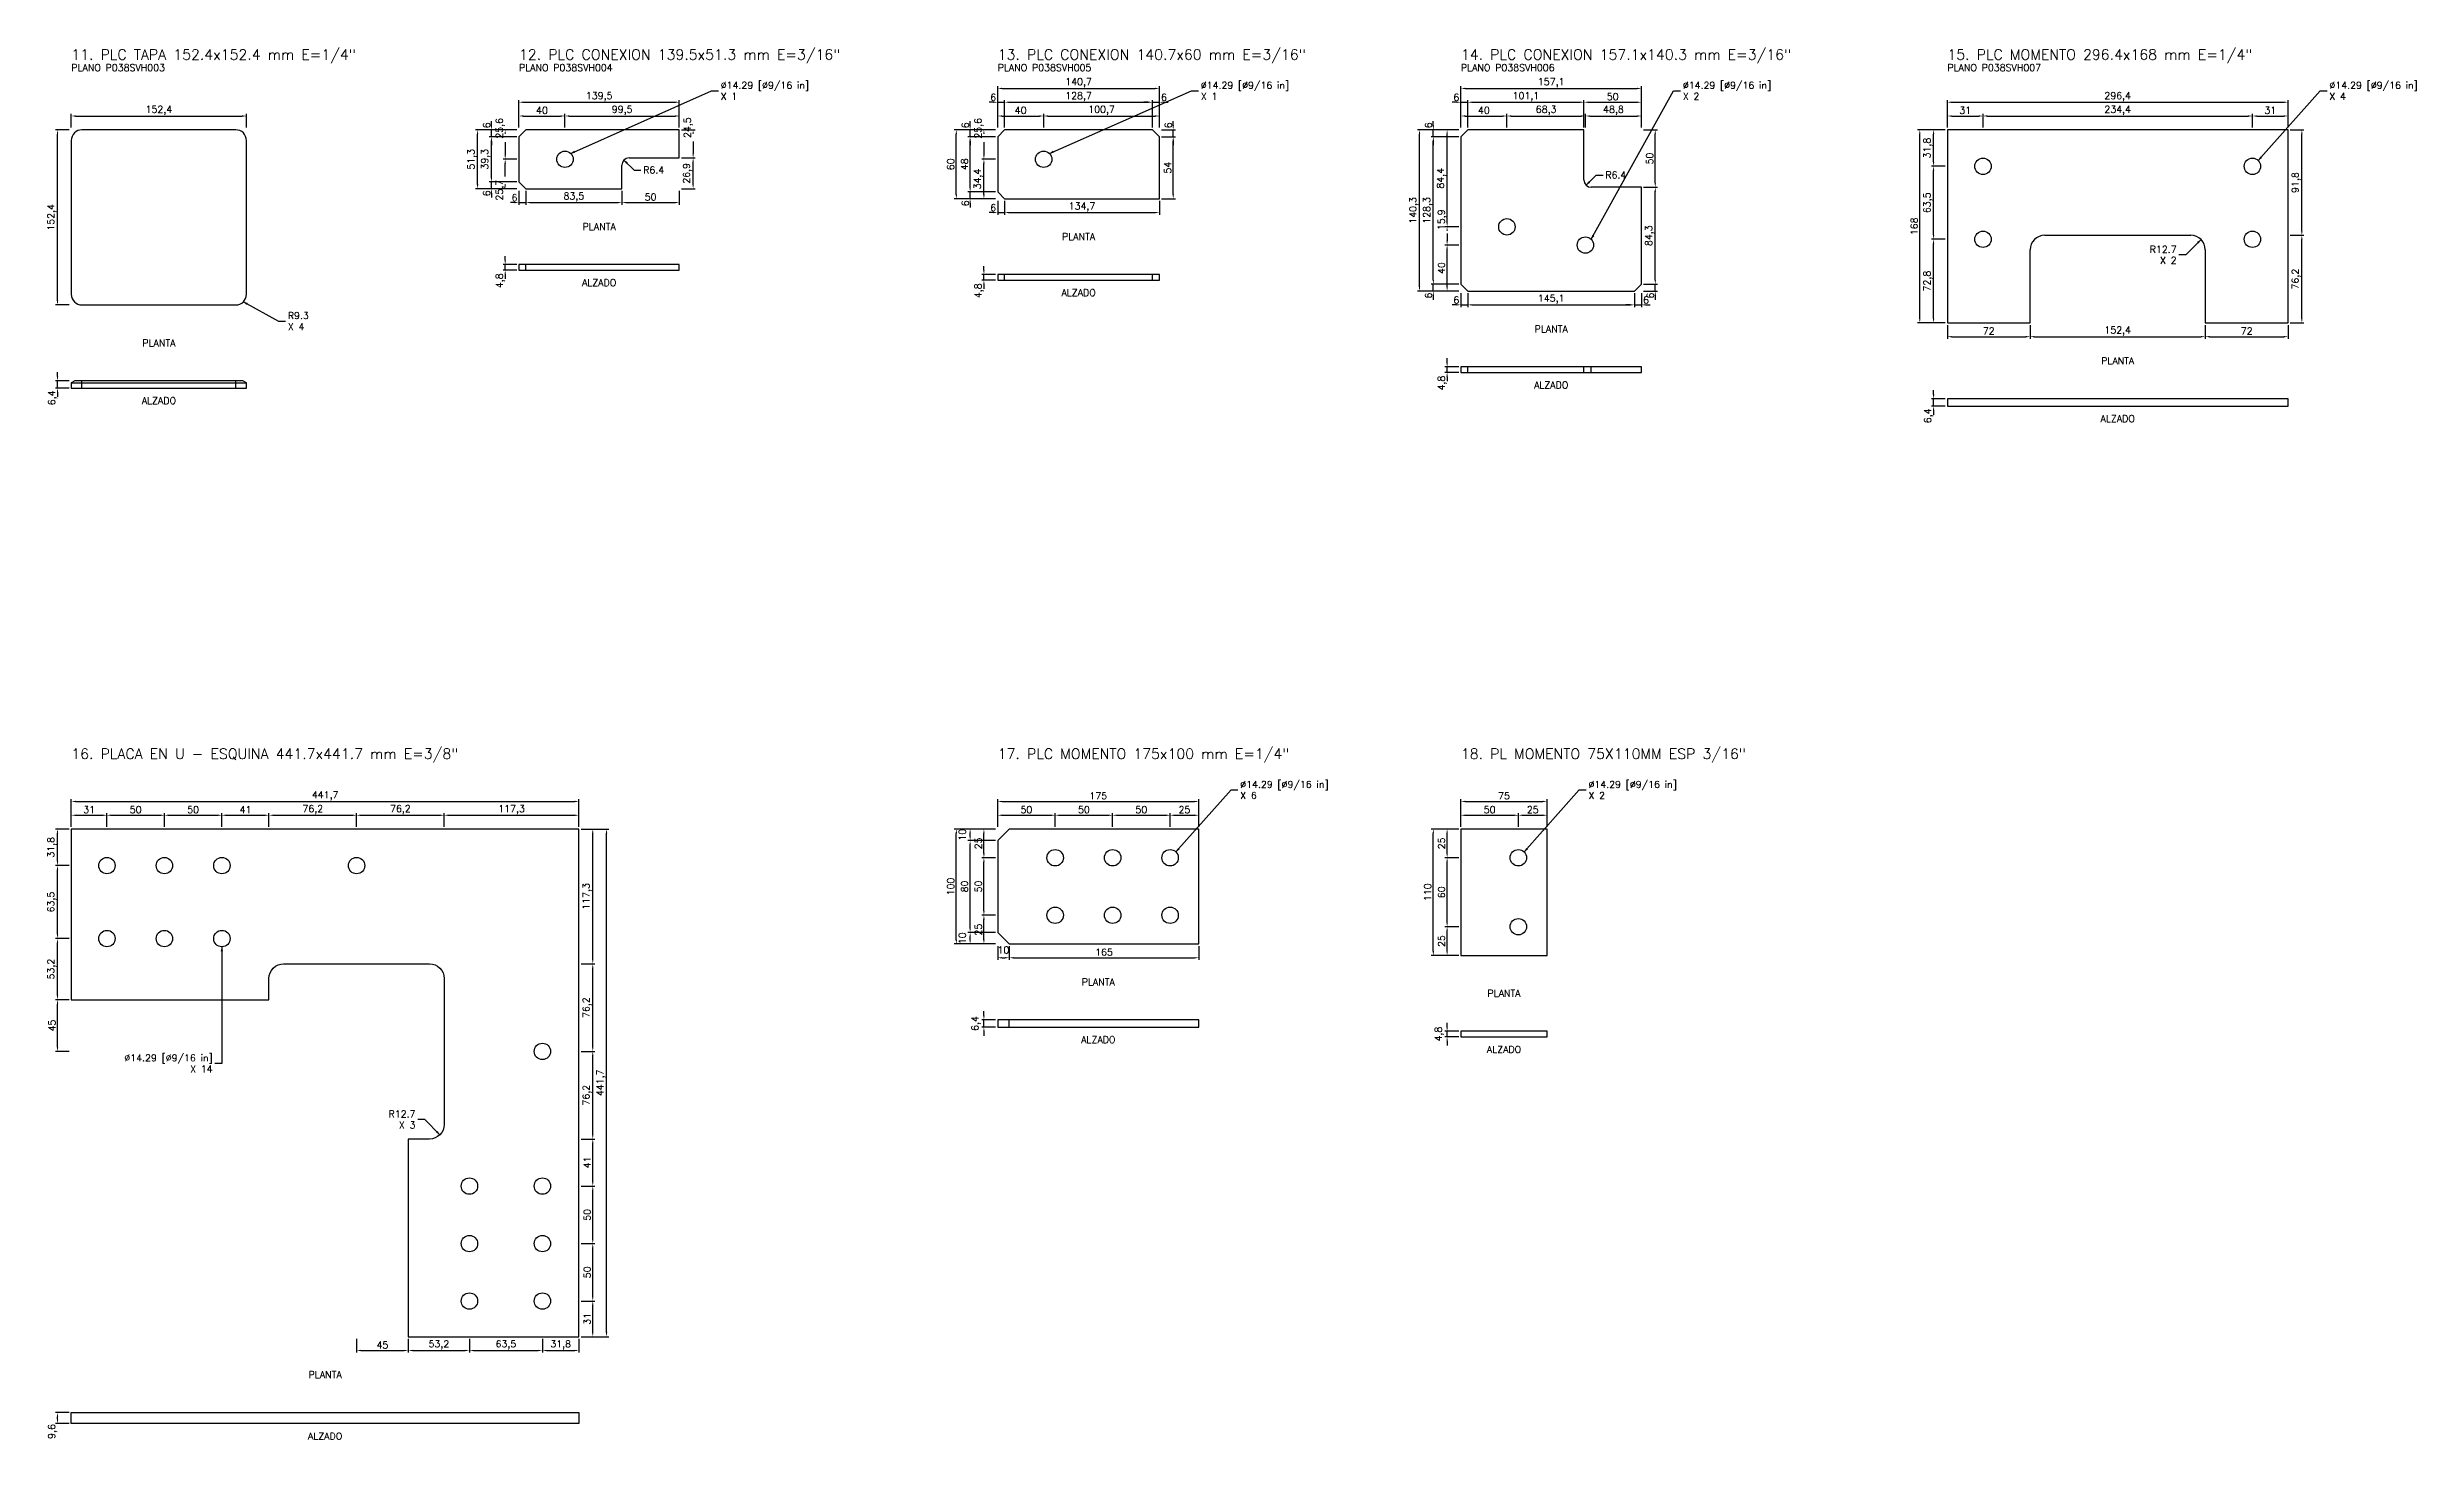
# Model space of a CAD drawing. Header units: millimetres. Extents: x -33 to 2041, y -2437 to 42.
# Drawn here: x -21 to 2041, y -2437 to -1226 of the extents above; entities that cross this region are included whole.
import ezdxf
from ezdxf.enums import TextEntityAlignment as Align

# ---------------------------------------------------------------- set-up
doc = ezdxf.new("R2010")
doc.units = ezdxf.units.MM
for name, color, linetype in [('COTAS', 7, 'Continuous'), ('PLACAS', 7, 'Continuous'), ('TEXTO', 2, 'Continuous')]:
    doc.layers.add(name, color=color, linetype=linetype)
doc.styles.add('ROMANS', font='romans.shx')
doc.dimstyles.new('STD 03', dxfattribs={"dimscale": 3, "dimtxt": 2, "dimasz": 1.25, "dimexe": 0.625, "dimexo": 0.625, "dimtad": 1, "dimdec": 1, "dimzin": 12, "dimtxsty": 'ROMANS', "dimcen": 2.5, "dimclrt": 2, "dimazin": 3, "dimtfac": 1, "dimtmove": 0, "dimatfit": 3})

msp = doc.modelspace()

# ---------------------------------------------------------------- linework, layer by layer
at = {"layer": 'COTAS'}
for p, q in [((434.55, -1318.3), (557, -1263.75)), ((557, -1263.75), (563, -1263.75)), ((851.05, -1318.3), (974.7, -1263.75)), ((974.7, -1263.75), (980.7, -1263.75)), ((1322.35, -1393), (1394.1, -1263.75)), ((1394.1, -1263.75), (1400.1, -1263.75)), ((1902.7, -1324.45), (1956.65, -1263.75)), ((1956.65, -1263.75), (1962.65, -1263.75)), ((480.86, -1324.06), (489.59, -1332.79)), ((489.59, -1332.79), (495.59, -1332.79)), ((1317.96, -1345.89), (1326.69, -1337.16)), ((1326.69, -1337.16), (1332.69, -1337.16)), ((1852.93, -1393.27), (1839.71, -1406.49)), ((1839.71, -1406.49), (1833.71, -1406.49)), ((149.68, -1447.43), (180.4, -1464.15)), ((180.4, -1464.15), (186.4, -1464.15)), ((961.05, -1926.07), (1009, -1872.12)), ((1009, -1872.12), (1015, -1872.12)), ((1264.05, -1926.07), (1312, -1872.12)), ((1312, -1872.12), (1318, -1872.12)), ((131, -2008.5), (131, -2110)), ((131, -2110), (125, -2110)), ((307.46, -2158.88), (301.46, -2158.88)), ((320.68, -2172.11), (307.46, -2158.88))]:
    msp.add_line(p, q, dxfattribs=at)
at = {"layer": 'COTAS', "color": 2}
for points in [[(434.55, -1318.3), (438.38, -1317.69), (437.57, -1315.86)], [(851.05, -1318.3), (854.89, -1317.7), (854.08, -1315.87)], [(480.86, -1324.06), (482.8, -1327.42), (484.22, -1326)], [(1902.7, -1324.45), (1904.45, -1320.98), (1905.94, -1322.31)], [(1317.96, -1345.89), (1321.32, -1343.95), (1319.9, -1342.53)], [(1322.35, -1393), (1325.05, -1390.2), (1323.3, -1389.23)], [(1852.93, -1393.27), (1849.57, -1395.21), (1850.99, -1396.63)], [(149.68, -1447.43), (152.49, -1450.1), (153.45, -1448.34)], [(961.05, -1926.07), (962.8, -1922.61), (964.29, -1923.93)], [(1264.05, -1926.07), (1265.8, -1922.61), (1267.29, -1923.93)], [(131, -2008.5), (132, -2012.4), (130, -2012.4)], [(320.68, -2172.11), (318.74, -2168.75), (317.32, -2170.16)]]:
    msp.add_solid(points, dxfattribs=at)
at = {"layer": 'PLACAS'}
for p, q in [((143.1, -1297.75), (9.3, -1297.75)), ((395.5, -1297.75), (389.5, -1303.75)), ((529, -1297.75), (395.5, -1297.75)), ((529, -1322.2), (529, -1297.75)), ((812, -1297.75), (806, -1303.75)), ((940.7, -1297.75), (812, -1297.75)), ((946.7, -1303.75), (940.7, -1297.75)), ((1215, -1297.75), (1209, -1303.75)), ((1316.1, -1297.75), (1215, -1297.75)), ((1316.1, -1341.4), (1316.1, -1297.75)), ((1928.65, -1297.75), (1632.25, -1297.75)), ((1632.25, -1297.75), (1632.25, -1465.75)), ((1928.65, -1465.75), (1928.65, -1297.75)), ((0, -1307.05), (0, -1440.85)), ((152.4, -1440.85), (152.4, -1307.05)), ((389.5, -1303.75), (389.5, -1343.05)), ((806, -1303.75), (806, -1351.75)), ((946.7, -1357.75), (946.7, -1303.75)), ((1209, -1303.75), (1209, -1432.05)), ((479, -1349.05), (479, -1328.55)), ((485.35, -1322.2), (529, -1322.2)), ((389.5, -1343.05), (395.5, -1349.05)), ((395.5, -1349.05), (479, -1349.05)), ((806, -1351.75), (812, -1357.75)), ((812, -1357.75), (946.7, -1357.75)), ((1366.1, -1347.75), (1322.45, -1347.75)), ((1366.1, -1432.05), (1366.1, -1347.75)), ((1716.95, -1389.55), (1843.95, -1389.55)), ((529, -1415.05), (389.5, -1415.05)), ((389.5, -1415.05), (389.5, -1419.81)), ((389.5, -1419.81), (529, -1419.81)), ((395.5, -1419.81), (395.5, -1415.05)), ((529, -1419.81), (529, -1415.05)), ((1704.25, -1465.75), (1704.25, -1402.25)), ((1856.65, -1402.25), (1856.65, -1465.75)), ((946.7, -1423.75), (806, -1423.75)), ((806, -1423.75), (806, -1428.51)), ((806, -1428.51), (946.7, -1428.51)), ((812, -1428.51), (812, -1423.75)), ((940.7, -1428.51), (940.7, -1423.75)), ((946.7, -1428.51), (946.7, -1423.75)), ((1209, -1432.05), (1215, -1438.05)), ((1215, -1438.05), (1360.1, -1438.05)), ((1360.1, -1438.05), (1366.1, -1432.05)), ((9.3, -1450.15), (143.1, -1450.15)), ((1632.25, -1465.75), (1704.25, -1465.75)), ((1856.65, -1465.75), (1928.65, -1465.75)), ((1366.1, -1504.05), (1209, -1504.05)), ((1209, -1504.05), (1209, -1508.81)), ((1215, -1508.81), (1215, -1504.05)), ((1316.1, -1508.81), (1316.1, -1504.05)), ((1322.45, -1508.81), (1322.45, -1504.05)), ((1366.1, -1508.81), (1366.1, -1504.05)), ((3.17, -1516.15), (0, -1517.98)), ((0, -1517.98), (0, -1522.5)), ((0, -1517.98), (152.4, -1517.98)), ((0, -1522.5), (152.4, -1522.5)), ((149.22, -1516.15), (3.17, -1516.15)), ((9.3, -1522.5), (9.3, -1516.15)), ((143.1, -1522.5), (143.1, -1516.15)), ((152.4, -1517.98), (149.22, -1516.15)), ((152.4, -1522.5), (152.4, -1517.98)), ((1209, -1508.81), (1366.1, -1508.81)), ((1928.65, -1531.75), (1632.25, -1531.75)), ((1632.25, -1531.75), (1632.25, -1538.1)), ((1632.25, -1538.1), (1928.65, -1538.1)), ((1928.65, -1538.1), (1928.65, -1531.75)), ((816, -1906.12), (806, -1916.12)), ((806, -1916.12), (806, -1996.12)), ((981, -1906.12), (816, -1906.12)), ((981, -2006.12), (981, -1906.12)), ((1284, -1906.12), (1209, -1906.12)), ((1209, -1906.12), (1209, -2016.12)), ((1284, -2016.12), (1284, -1906.12)), ((806, -1996.12), (816, -2006.12)), ((816, -2006.12), (981, -2006.12)), ((1209, -2016.12), (1284, -2016.12)), ((981, -2072.12), (806, -2072.12)), ((806, -2072.12), (806, -2078.47)), ((806, -2078.47), (981, -2078.47)), ((816, -2078.47), (816, -2072.12)), ((981, -2078.47), (981, -2072.12)), ((1284, -2082.12), (1209, -2082.12)), ((1209, -2082.12), (1209, -2086.89)), ((1209, -2086.89), (1284, -2086.89)), ((1284, -2086.89), (1284, -2082.12))]:
    msp.add_line(p, q, dxfattribs=at)
msp.add_lwpolyline([(0, -2054.6), (172, -2054.6), (172, -2036.12, -0.4142136), (184.7, -2023.43), (311.7, -2023.43, -0.4142136), (324.4, -2036.12), (324.4, -2163.12, -0.4142136), (311.7, -2175.82), (293.2, -2175.82), (293.2, -2347.82), (441.7, -2347.82), (441.7, -1906.1), (0, -1906.1)], format="xyb", close=True, dxfattribs=at)
msp.add_lwpolyline([(0, -2413.82), (441.7, -2413.82), (441.7, -2423.35), (0, -2423.35)], close=True, dxfattribs=at)
for centre in [(429.5, -1323.35), (846, -1323.35), (1663.25, -1329.5), (1897.65, -1329.5), (1249, -1382.15), (1317.3, -1398.05), (1663.25, -1393), (1897.65, -1393), (31, -1937.9), (81, -1937.9), (131, -1937.9), (248.2, -1937.9), (856, -1931.12), (906, -1931.12), (956, -1931.12), (1259, -1931.12), (856, -1981.12), (906, -1981.12), (956, -1981.12), (31, -2001.4), (81, -2001.4), (131, -2001.4), (1259, -1991.12), (409.9, -2099.6), (346.4, -2216.8), (409.9, -2216.8), (346.4, -2266.8), (409.9, -2266.8), (346.4, -2316.8), (409.9, -2316.8)]:
    msp.add_circle(centre, 7.14, dxfattribs=at)
for centre, radius, start, end in [((9.3, -1307.05), 9.3, 90, 180), ((143.1, -1307.05), 9.3, 0, 90), ((485.35, -1328.55), 6.35, 90, 180), ((1322.45, -1341.4), 6.35, 180, 270), ((1716.95, -1402.25), 12.7, 90, 180), ((1843.95, -1402.25), 12.7, 0, 90), ((9.3, -1440.85), 9.3, 180, 270), ((143.1, -1440.85), 9.3, 270, 360)]:
    msp.add_arc(centre, radius, start, end, dxfattribs=at)

# ---------------------------------------------------------------- texts
at = {"layer": 'COTAS', "color": 2, "style": 'ROMANS'}
for s, p in [('%%c14.29 [%%c9/16 in]', (565, -1258.95)), ('%%c14.29 [%%c9/16 in]', (982.7, -1258.95)), ('%%c14.29 [%%c9/16 in]', (1402.1, -1258.95)), ('%%c14.29 [%%c9/16 in]', (1964.65, -1258.95)), ('X 1', (565, -1268.55)), ('X 1', (982.7, -1268.55)), ('X 2', (1402.1, -1268.55)), ('X 4', (1964.65, -1268.55)), ('R6.4', (497.59, -1332.79)), ('R6.4', (1334.69, -1337.16)), ('R9.3', (188.4, -1459.35)), ('X 4', (188.4, -1468.95)), ('%%c14.29 [%%c9/16 in]', (1017, -1867.33)), ('X 6', (1017, -1876.92)), ('%%c14.29 [%%c9/16 in]', (1320, -1867.33)), ('X 2', (1320, -1876.92))]:
    msp.add_text(s, height=6, dxfattribs=at).set_placement(p, align=Align.MIDDLE_LEFT)
for s, p in [('R12.7', (1831.71, -1401.69)), ('X 2', (1831.71, -1411.29)), ('%%c14.29 [%%c9/16 in]', (123, -2105.2)), ('X 14', (123, -2114.8)), ('R12.7', (299.46, -2154.08)), ('X 3', (299.46, -2163.68))]:
    msp.add_text(s, height=6, dxfattribs=at).set_placement(p, align=Align.MIDDLE_RIGHT)
at = {"layer": 'TEXTO', "style": 'ROMANS'}
for s, height, p in [('11. PLC TAPA 152.4x152.4 mm E=1/4"', 9, (0, -1227.75)), ('12. PLC CONEXION 139.5x51.3 mm E=3/16"', 9, (389.5, -1227.75)), ('13. PLC CONEXION 140.7x60 mm E=3/16"', 9, (806, -1227.75)), ('14. PLC CONEXION 157.1x140.3 mm E=3/16"', 9, (1209, -1227.75)), ('15. PLC MOMENTO 296.4x168 mm E=1/4"', 9, (1632.25, -1227.75)), ('PLANO P038SVH003', 6, (0, -1240.75)), ('PLANO P038SVH004', 6, (389.5, -1240.75)), ('PLANO P038SVH005', 6, (806, -1240.75)), ('PLANO P038SVH006', 6, (1209, -1240.75)), ('PLANO P038SVH007', 6, (1632.25, -1240.75)), ('16. PLACA EN U - ESQUINA 441.7x441.7 mm E=3/8"', 9, (0, -1836.12)), ('17. PLC MOMENTO 175x100 mm E=1/4"', 9, (806, -1836.12)), ('18. PL MOMENTO 75X110MM ESP 3/16"', 9, (1209, -1836.12))]:
    msp.add_text(s, height=height, dxfattribs=at).set_placement(p, align=Align.TOP_LEFT)
for s, p in [('PLANTA', (459.25, -1379.05)), ('PLANTA', (876.35, -1387.75)), ('ALZADO', (459.25, -1427.81)), ('ALZADO', (876.35, -1436.51)), ('PLANTA', (76.2, -1480.15)), ('PLANTA', (1287.55, -1468.05)), ('PLANTA', (1780.45, -1495.75)), ('ALZADO', (1287.55, -1516.81)), ('ALZADO', (76.2, -1530.5)), ('ALZADO', (1780.45, -1546.1)), ('PLANTA', (893.5, -2036.12)), ('PLANTA', (1246.5, -2046.12)), ('ALZADO', (893.5, -2086.47)), ('ALZADO', (1246.5, -2094.89)), ('PLANTA', (220.85, -2377.82)), ('ALZADO', (220.85, -2431.35))]:
    msp.add_text(s, height=6, dxfattribs=at).set_placement(p, align=Align.TOP_CENTER)

# ---------------------------------------------------------------- dimensions: what is measured, and where the dimension line sits
at = {"layer": 'COTAS'}
for base, p1, p2 in [((806, -1261.75), (806, -1297.75), (946.7, -1297.75)), ((1209, -1261.75), (1209, -1297.75), (1366.1, -1297.75)), ((0, -1285.75), (0, -1297.75), (152.4, -1297.75)), ((389.5, -1273.75), (389.5, -1297.75), (529, -1297.75)), ((389.5, -1285.75), (389.5, -1297.75), (429.5, -1297.75)), ((429.5, -1285.75), (429.5, -1297.75), (529, -1297.75)), ((806, -1285.75), (806, -1297.75), (846, -1297.75)), ((812, -1273.75), (812, -1297.75), (940.7, -1297.75)), ((846, -1285.75), (846, -1297.75), (946.7, -1297.75)), ((1209, -1285.75), (1209, -1297.75), (1249, -1297.75)), ((1215, -1273.75), (1215, -1297.75), (1316.1, -1297.75)), ((1249, -1285.75), (1249, -1297.75), (1317.3, -1297.75)), ((1316.1, -1273.75), (1316.1, -1297.75), (1366.1, -1297.75)), ((1317.3, -1285.75), (1317.3, -1297.75), (1366.1, -1297.75)), ((1632.25, -1273.75), (1632.25, -1297.75), (1928.65, -1297.75)), ((1632.25, -1285.75), (1632.25, -1297.75), (1663.25, -1297.75)), ((1663.25, -1285.75), (1663.25, -1297.75), (1897.65, -1297.75)), ((1897.65, -1285.75), (1897.65, -1297.75), (1928.65, -1297.75)), ((395.5, -1361.05), (395.5, -1349.05), (479, -1349.05)), ((479, -1361.05), (479, -1349.05), (529, -1349.05)), ((812, -1369.75), (812, -1357.75), (946.7, -1357.75)), ((1215, -1450.05), (1215, -1438.05), (1360.1, -1438.05)), ((1632.25, -1477.75), (1632.25, -1465.75), (1704.25, -1465.75)), ((1704.25, -1477.75), (1704.25, -1465.75), (1856.65, -1465.75)), ((1856.65, -1477.75), (1856.65, -1465.75), (1928.65, -1465.75))]:
    msp.add_linear_dim(base=base, p1=p1, p2=p2, dimstyle='STD 03', dxfattribs=at).render()
for base, p1, p2, location in [((806, -1273.75), (806, -1297.75), (812, -1297.75), (802.1, -1269.55)), ((940.7, -1273.75), (940.7, -1297.75), (946.7, -1297.75), (950.6, -1269.55)), ((1209, -1273.75), (1209, -1297.75), (1215, -1297.75), (1205.1, -1269.55)), ((389.5, -1361.05), (389.5, -1349.05), (395.5, -1349.05), (385.6, -1356.85)), ((806, -1369.75), (806, -1357.75), (812, -1357.75), (802.1, -1365.55)), ((1209, -1450.05), (1209, -1438.05), (1215, -1438.05), (1205.1, -1445.85)), ((1360.1, -1450.05), (1360.1, -1438.05), (1366.1, -1438.05), (1370, -1445.85))]:
    msp.add_linear_dim(base=base, p1=p1, p2=p2, location=location, dimstyle='STD 03', override={"dimtmove": 2}, dxfattribs=at).render()
for base, p1, p2 in [((-12, -1450.15), (0, -1450.15), (0, -1297.75)), ((353.5, -1349.05), (389.5, -1349.05), (389.5, -1297.75)), ((770, -1357.75), (806, -1357.75), (806, -1297.75)), ((1173, -1438.05), (1209, -1438.05), (1209, -1297.75)), ((1197, -1382.15), (1209, -1382.15), (1209, -1297.75)), ((1378.1, -1347.75), (1366.1, -1347.75), (1366.1, -1297.75)), ((1608.25, -1465.75), (1632.25, -1465.75), (1632.25, -1297.75)), ((1620.25, -1329.5), (1632.25, -1329.5), (1632.25, -1297.75)), ((1940.65, -1389.55), (1928.65, -1389.55), (1928.65, -1297.75)), ((365.5, -1343.05), (389.5, -1343.05), (389.5, -1303.75)), ((782, -1351.75), (806, -1351.75), (806, -1303.75)), ((958.7, -1357.75), (946.7, -1357.75), (946.7, -1303.75)), ((1185, -1432.05), (1209, -1432.05), (1209, -1303.75)), ((794, -1357.75), (806, -1357.75), (806, -1323.35)), ((1620.25, -1393), (1632.25, -1393), (1632.25, -1329.5)), ((1378.1, -1432.05), (1366.1, -1432.05), (1366.1, -1347.75)), ((1197, -1438.05), (1209, -1438.05), (1209, -1398.05)), ((1620.25, -1465.75), (1632.25, -1465.75), (1632.25, -1393)), ((1940.65, -1465.75), (1928.65, -1465.75), (1928.65, -1389.55))]:
    msp.add_linear_dim(base=base, p1=p1, p2=p2, angle=90, dimstyle='STD 03', dxfattribs=at).render()
for base, p1, p2, location in [((365.5, -1303.75), (389.5, -1303.75), (389.5, -1297.75), (361.3, -1293.85)), ((377.5, -1323.35), (389.5, -1323.35), (389.5, -1297.75), (373.3, -1296.45)), ((541, -1322.2), (529, -1322.2), (529, -1297.75), (536.8, -1295.875)), ((782, -1303.75), (806, -1303.75), (806, -1297.75), (777.8, -1293.85)), ((794, -1323.35), (806, -1323.35), (806, -1297.75), (789.8, -1296.45)), ((958.7, -1303.75), (946.7, -1303.75), (946.7, -1297.75), (954.5, -1293.85)), ((1185, -1303.75), (1209, -1303.75), (1209, -1297.75), (1180.8, -1293.85)), ((365.5, -1349.05), (389.5, -1349.05), (389.5, -1343.05), (361.3, -1352.95)), ((377.5, -1349.05), (389.5, -1349.05), (389.5, -1323.35), (373.3, -1350.3)), ((782, -1357.75), (806, -1357.75), (806, -1351.75), (777.8, -1361.65)), ((1197, -1398.05), (1209, -1398.05), (1209, -1382.15), (1192.8, -1376)), ((377.5, -1419.81), (389.5, -1419.81), (389.5, -1415.05), (373.3, -1429.13)), ((794, -1428.51), (806, -1428.51), (806, -1423.75), (789.8, -1437.83)), ((1185, -1438.05), (1209, -1438.05), (1209, -1432.05), (1180.8, -1441.95)), ((1378.1, -1438.05), (1366.1, -1438.05), (1366.1, -1432.05), (1373.9, -1441.95)), ((1197, -1508.81), (1209, -1508.81), (1209, -1504.05), (1192.8, -1518.13))]:
    msp.add_linear_dim(base=base, p1=p1, p2=p2, angle=90, location=location, dimstyle='STD 03', override={"dimtmove": 2}, dxfattribs=at).render()
msp.add_linear_dim(base=(541, -1349.05), p1=(529, -1349.05), p2=(529, -1322.2), angle=90, text='26,9', dimstyle='STD 03', dxfattribs=at).render()
for base, p1, p2, location, text in [((-12, -1522.5), (0, -1522.5), (0, -1516.15), (-16.2, -1531.03), '6,4'), ((1620.25, -1538.1), (1632.25, -1538.1), (1632.25, -1531.75), (1616.05, -1546.62), '6,4'), ((-12, -2423.35), (0, -2423.35), (0, -2413.82), (-16.2, -2430.29), '9,6')]:
    msp.add_linear_dim(base=base, p1=p1, p2=p2, angle=90, location=location, text=text, dimstyle='STD 03', override={"dimtmove": 2}, dxfattribs=at).render()
for base, p1, p2 in [((0, -1882.12), (0, -1906.1), (441.7, -1906.1)), ((806, -1882.12), (806, -1906.12), (981, -1906.12)), ((1209, -1882.12), (1209, -1906.12), (1284, -1906.12)), ((0, -1894.12), (0, -1906.1), (31, -1906.1)), ((31, -1894.12), (31, -1906.1), (81, -1906.1)), ((81, -1894.12), (81, -1906.1), (131, -1906.1)), ((131, -1894.12), (131, -1906.1), (172, -1906.1)), ((172, -1894.12), (172, -1906.1), (248.2, -1906.1)), ((248.2, -1894.12), (248.2, -1906.1), (324.4, -1906.1)), ((324.4, -1894.12), (324.4, -1906.1), (441.7, -1906.1)), ((806, -1894.12), (806, -1906.12), (856, -1906.12)), ((856, -1894.12), (856, -1906.12), (906, -1906.12)), ((906, -1894.12), (906, -1906.12), (956, -1906.12)), ((956, -1894.12), (956, -1906.12), (981, -1906.12)), ((1209, -1894.12), (1209, -1906.12), (1259, -1906.12)), ((1259, -1894.12), (1259, -1906.12), (1284, -1906.12)), ((806, -2018.12), (806, -2006.12), (816, -2006.12)), ((816, -2018.12), (816, -2006.12), (981, -2006.12)), ((248.2, -2359.82), (248.2, -2347.8), (293.2, -2347.8)), ((293.2, -2359.82), (293.2, -2347.8), (346.4, -2347.8)), ((346.4, -2359.82), (346.4, -2347.8), (409.9, -2347.8)), ((409.9, -2359.82), (409.9, -2347.8), (441.7, -2347.8))]:
    msp.add_linear_dim(base=base, p1=p1, p2=p2, dimstyle='STD 03', override={"dimrnd": 0.1}, dxfattribs=at).render()
for base, p1, p2 in [((-12, -1937.9), (0, -1937.9), (0, -1906.1)), ((453.7, -2023.4), (441.7, -2023.4), (441.7, -1906.1)), ((465.7, -2347.8), (441.7, -2347.8), (441.7, -1906.1)), ((770, -2006.12), (806, -2006.12), (806, -1906.12)), ((782, -1916.12), (806, -1916.12), (806, -1906.12)), ((782, -1996.12), (806, -1996.12), (806, -1916.12)), ((794, -1931.12), (806, -1931.12), (806, -1906.12)), ((1185, -2016.12), (1209, -2016.12), (1209, -1906.12)), ((1197, -1931.12), (1209, -1931.12), (1209, -1906.12)), ((794, -1981.12), (806, -1981.12), (806, -1931.12)), ((1197, -1991.12), (1209, -1991.12), (1209, -1931.12)), ((-12, -2001.4), (0, -2001.4), (0, -1937.9)), ((782, -2006.12), (806, -2006.12), (806, -1996.12)), ((794, -2006.12), (806, -2006.12), (806, -1981.12)), ((1197, -2016.12), (1209, -2016.12), (1209, -1991.12)), ((-12, -2054.6), (0, -2054.6), (0, -2001.4)), ((453.7, -2099.6), (441.7, -2099.6), (441.7, -2023.4)), ((-12, -2099.6), (0, -2099.6), (0, -2054.6)), ((794, -2078.48), (806, -2078.48), (806, -2072.12)), ((1197, -2086.89), (1209, -2086.89), (1209, -2082.12)), ((453.7, -2175.8), (441.7, -2175.8), (441.7, -2099.6)), ((453.7, -2216.8), (441.7, -2216.8), (441.7, -2175.8)), ((453.7, -2266.8), (441.7, -2266.8), (441.7, -2216.8)), ((453.7, -2316.8), (441.7, -2316.8), (441.7, -2266.8)), ((453.7, -2347.8), (441.7, -2347.8), (441.7, -2316.8))]:
    msp.add_linear_dim(base=base, p1=p1, p2=p2, angle=90, dimstyle='STD 03', override={"dimrnd": 0.1}, dxfattribs=at).render()

doc.saveas('drawing.dxf')
